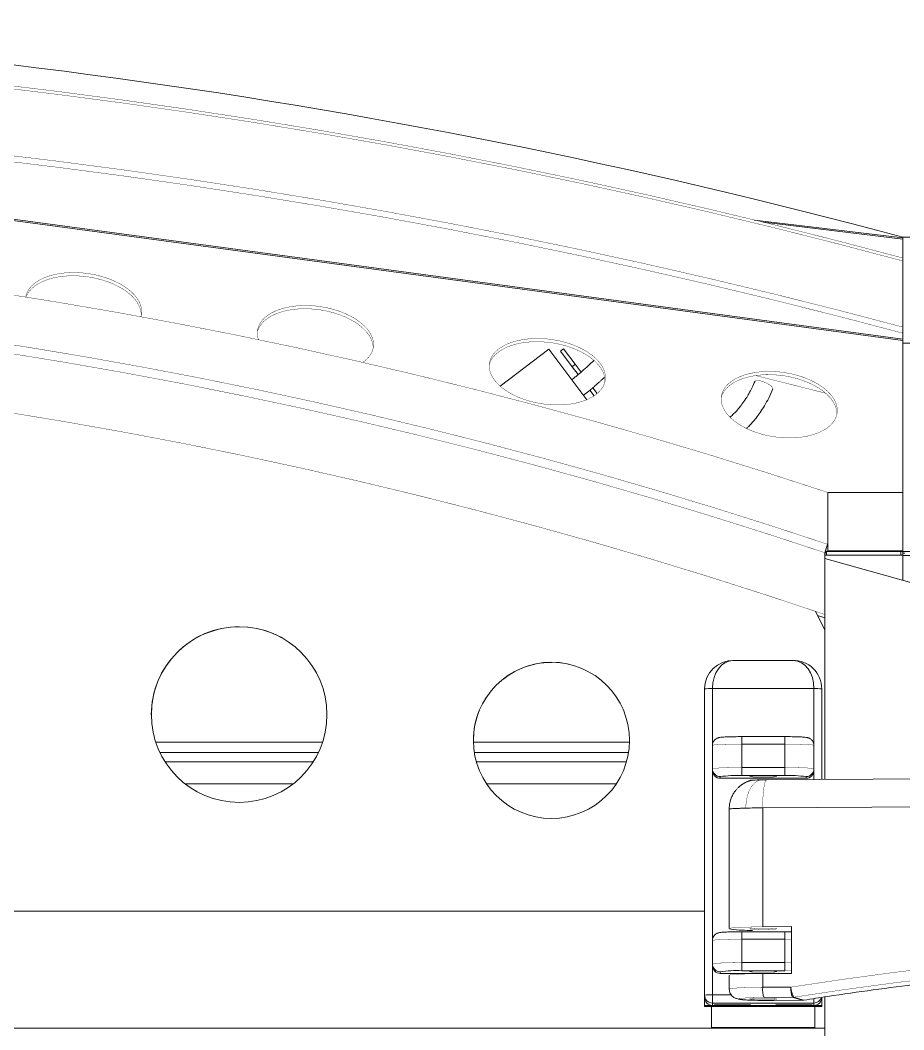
# Model space of a CAD drawing. Header units: millimetres. Extents: x -16985 to -606, y 2122 to 9380.
# Drawn here: x -7866 to -7413, y 6939 to 7456 of the extents above; entities that cross this region are included whole.
import ezdxf

# ---------------------------------------------------------------- set-up
doc = ezdxf.new("R2010")
doc.units = ezdxf.units.MM
for name, pattern in [('K5LT32768', [0]), ('K5LT32769', [0]), ('K5LT_THIN', [0])]:
    doc.linetypes.add(name, pattern=pattern)

msp = doc.modelspace()

# ---------------------------------------------------------------- linework, layer by layer
at = {"color": 8, "linetype": 'K5LT32768', "lineweight": 15, "true_color": 0x808080}
for p, q in [((-8248, 7404.46), (-7413.55, 7292.22)), ((-7511.05, 7113.92), (-7511.05, 7084.82)), ((-7459.05, 7084.82), (-7459.05, 7113.92)), ((-7496.05, 7085.48), (-7496.05, 7089.3)), ((-7474.05, 7085.48), (-7474.05, 7089.3)), ((-7710.85, 7086.47), (-7796.26, 7086.47)), ((-7553.57, 7086.47), (-7633.54, 7086.47)), ((-7794.11, 7081.15), (-7713, 7081.15)), ((-7633.06, 7081.15), (-7554.05, 7081.15)), ((-7791.41, 7076.32), (-7715.7, 7076.32)), ((-7631.98, 7076.32), (-7555.13, 7076.32)), ((-7511.05, 7071.96), (-7511.05, 6984.92)), ((-7459.05, 7067.35), (-7459.05, 7071.96)), ((-7496.05, 6985.57), (-7496.05, 6989.4)), ((-7474.05, 6985.57), (-7474.05, 6989.4)), ((-7511.05, 6957.07), (-7501.44, 6957.07)), ((-7465.09, 6954.3), (-7465.06, 6954.29)), ((-7464.36, 6954.36), (-7464.31, 6954.35)), ((-7459.05, 6955.14), (-7459.05, 6952.89))]:
    msp.add_line(p, q, dxfattribs=at)
at = {"color": 7, "linetype": 'K5LT_THIN', "lineweight": 18}
for p, q in [((-7413.55, 7292.88), (-8247.94, 7405.12)), ((-7413.55, 7292.88), (-8247.94, 7405.12)), ((-7489.46, 7353.84), (-7413.55, 7344.66)), ((-7413.55, 7344.1), (-7484.96, 7352.75)), ((-7393.55, 7345.05), (-7413.55, 7345.05)), ((-7393.55, 7345.05), (-7413.55, 7345.05)), ((-7413.55, 7334.41), (-7413.55, 7345.03)), ((-7413.55, 7334.41), (-7413.55, 7332.89)), ((-7413.55, 7332.89), (-7413.55, 7332.87)), ((-7413.55, 7299.02), (-7413.55, 7332.87)), ((-7413.55, 7299.02), (-7413.55, 7295.92)), ((-7413.55, 7295.92), (-7413.55, 7295.84)), ((-7413.55, 7290.77), (-7413.55, 7295.84)), ((-7413.55, 7290.77), (-7393.55, 7290.77)), ((-7413.55, 7214.35), (-7413.55, 7290.77)), ((-7594.91, 7287.64), (-7619.86, 7268.8)), ((-7594.91, 7287.64), (-7575.44, 7261.84)), ((-7588.99, 7286.73), (-7587.39, 7287.93)), ((-7582.97, 7278.74), (-7588.99, 7286.73)), ((-7587.39, 7287.93), (-7581.37, 7279.95)), ((-7581.37, 7279.95), (-7582.97, 7278.74)), ((-7581.37, 7279.95), (-7578.36, 7275.96)), ((-7582.97, 7278.74), (-7579.89, 7274.66)), ((-7573.87, 7266.67), (-7571.71, 7263.81)), ((-7572.33, 7267.95), (-7570.11, 7265)), ((-7452, 7188.09), (-7452, 7214.35)), ((-7452, 7188.09), (-7452, 7214.35)), ((-7413.55, 7214.35), (-7452, 7214.35)), ((-7452, 7214.35), (-7452, 7184.49)), ((-7413.55, 7184.49), (-7413.55, 7214.35)), ((-7452.1, 7187.81), (-7452, 7188.09)), ((-7453.55, 7182.63), (-7452.92, 7184.53)), ((-7453.55, 7180.48), (-7453.55, 7183.51)), ((-7453.55, 7182.17), (-7413.55, 7182.17)), ((-7453.55, 7180.48), (-7453.55, 7182.17)), ((-7452.92, 7184.53), (-7452.92, 7185.2)), ((-7452.55, 7184.17), (-7414.55, 7184.17)), ((-7452.55, 7184.17), (-7452.55, 7182.17)), ((-7452.55, 7182.17), (-7414.55, 7182.17)), ((-7413.55, 7184.49), (-7452, 7184.49)), ((-7452, 7184.49), (-7452, 7184.17)), ((-7414.55, 7184.17), (-7414.55, 7182.17)), ((-7413.55, 7184.07), (-7414.55, 7184.07)), ((-7413.55, 7184.46), (-7413.55, 7184.49)), ((-7413.55, 7184.12), (-7413.55, 7184.46)), ((-7413.55, 7184.12), (-7393.55, 7184.12)), ((-7413.55, 7184.09), (-7413.55, 7184.12)), ((-7413.55, 7184.07), (-7413.55, 7184.09)), ((-7413.55, 7183.5), (-7413.55, 7184.07)), ((-7413.55, 7183.5), (-7413.55, 7183.19)), ((-7413.55, 7183.19), (-7413.55, 7182.17)), ((-7412.55, 7183.19), (-7413.55, 7183.19)), ((-7413.55, 7182.12), (-7413.55, 7182.17)), ((-7413.55, 7182.12), (-7393.55, 7182.12)), ((-7413.55, 7169.37), (-7413.55, 7182.12)), ((-7453.55, 7067.38), (-7453.55, 7180.48)), ((-7392.35, 7163.49), (-7453.55, 7180.48)), ((-7453.55, 7143.89), (-7458.29, 7153.48)), ((-7457.25, 7151.38), (-7453.55, 7150.13)), ((-7469.57, 7128.26), (-7500.54, 7128.26)), ((-7459.05, 7113.92), (-7511.05, 7113.92)), ((-7515.05, 6956.89), (-7515.05, 7113.74)), ((-7455.05, 7113.74), (-7455.05, 7067.37)), ((-7474.05, 7089.3), (-7496.05, 7089.3)), ((-7511.05, 7072.83), (-7511.05, 7084.82)), ((-7474.05, 7085.48), (-7496.05, 7085.48)), ((-7496.05, 7085.48), (-7496.05, 7073.49)), ((-7474.05, 7073.49), (-7474.05, 7085.48)), ((-7459.05, 7084.82), (-7459.05, 7072.83)), ((-7511.05, 7071.96), (-7511.05, 7072.83)), ((-7496.05, 7073.49), (-7496.05, 7069.32)), ((-7496.05, 7073.49), (-7474.05, 7073.49)), ((-7474.05, 7073.49), (-7474.05, 7069.32)), ((-7459.05, 7072.83), (-7459.05, 7071.96)), ((-7507.05, 7068.84), (-7507.05, 7067.96)), ((-7463.05, 7067.96), (-7507.05, 7067.96)), ((-7474.05, 7069.32), (-7496.05, 7069.32)), ((-6958.51, 7070.54), (-7483.26, 7067.2)), ((-7463.05, 7067.96), (-7463.05, 7068.84)), ((-7781.24, 7065.19), (-7725.87, 7065.19)), ((-7781.06, 7065.05), (-7726.05, 7065.05)), ((-7626.79, 7065.19), (-7560.32, 7065.19)), ((-7626.69, 7065.05), (-7560.42, 7065.05)), ((-7502.44, 7052.34), (-7502.44, 6991.04)), ((-6960.57, 7056.19), (-7485.32, 7052.85)), ((-7485.32, 7052.85), (-7485.32, 6991.9)), ((-7515.05, 6999.88), (-8273.55, 6999.88)), ((-8268.55, 6999.88), (-7515.05, 6999.88)), ((-7502.24, 6990.91), (-7501.52, 6990.69)), ((-7485.32, 6991.9), (-7470.48, 6992)), ((-7470.48, 6992), (-7470.48, 6968.02)), ((-7511.05, 6972.93), (-7511.05, 6984.92)), ((-7474.05, 6989.4), (-7496.05, 6989.4)), ((-7474.05, 6985.57), (-7496.05, 6985.57)), ((-7496.05, 6985.57), (-7496.05, 6973.58)), ((-7474.05, 6973.58), (-7474.05, 6985.57)), ((-7511.05, 6972.05), (-7511.05, 6972.93)), ((-7511.05, 6972.05), (-7511.05, 6957.07)), ((-7496.05, 6973.58), (-7496.05, 6969.41)), ((-7496.05, 6973.58), (-7474.05, 6973.58)), ((-7474.05, 6969.41), (-7496.05, 6969.41)), ((-7474.05, 6973.58), (-7474.05, 6969.41)), ((-7507.05, 6968.93), (-7507.05, 6968.06)), ((-7470.48, 6968.06), (-7507.05, 6968.06)), ((-7502.44, 6967.06), (-7502.44, 6960.07)), ((-7470.48, 6968.02), (-7485.32, 6967.93)), ((-7485.32, 6967.93), (-7485.32, 6960.93)), ((-7485.32, 6960.93), (-7470.85, 6961.03)), ((-7515.05, 6955.66), (-7515.05, 6956.89)), ((-7515.05, 6951.67), (-7515.05, 6955.66)), ((-7511.05, 6957.07), (-7511.05, 6952.89)), ((-7498.73, 6955.19), (-7498.01, 6954.97)), ((-7497.29, 6954.98), (-7496.57, 6954.76)), ((-7470.13, 6955.81), (-7484.6, 6955.72)), ((-7479.57, 6954.21), (-7465.09, 6954.3)), ((-7479.57, 6954.21), (-7479.54, 6954.2)), ((-7479.54, 6954.2), (-7465.06, 6954.29)), ((-7465.09, 6954.3), (-7470.13, 6955.81)), ((-7469.39, 6955.87), (-7464.36, 6954.36)), ((-7455.05, 6955.66), (-7455.05, 6951.67)), ((-7453.55, 5798.59), (-7453.55, 6956.01)), ((-7515.05, 6951.19), (-7515.05, 6951.67)), ((-7510.05, 6951.67), (-7515.05, 6951.67)), ((-7455.05, 6951.19), (-7515.05, 6951.19)), ((-7511.55, 6940.37), (-7511.55, 6951.19)), ((-7459.05, 6952.89), (-7511.05, 6952.89)), ((-7511.05, 6952.89), (-7511.05, 6951.67)), ((-7459.05, 6951.67), (-7511.05, 6951.67)), ((-7510.05, 6952.02), (-7510.05, 6951.67)), ((-7510.05, 6952.02), (-7491.55, 6952.02)), ((-7491.55, 6952.02), (-7491.55, 6951.67)), ((-7478.55, 6951.67), (-7491.55, 6951.67)), ((-7478.55, 6952.02), (-7478.55, 6951.67)), ((-7478.55, 6952.02), (-7460.05, 6952.02)), ((-7460.05, 6952.02), (-7460.05, 6951.67)), ((-7455.05, 6951.67), (-7460.05, 6951.67)), ((-7459.05, 6951.67), (-7459.05, 6952.89)), ((-7458.55, 6940.37), (-7458.55, 6951.19)), ((-7455.05, 6951.19), (-7455.05, 6951.67)), ((-7453.55, 6939.94), (-8273.55, 6939.94)), ((-7458.55, 6940.37), (-7511.55, 6940.37)), ((-7511.55, 6939.94), (-7511.55, 6940.37)), ((-7458.55, 6939.94), (-7511.55, 6939.94)), ((-7458.55, 6939.94), (-7458.55, 6940.37))]:
    msp.add_line(p, q, dxfattribs=at)
at = {"color": 7, "linetype": 'K5LT_THIN', "const_width": 0.18}
for points in [[(-7413.55, 7334.41), (-7446.42, 7343.07), (-7479.38, 7351.38), (-7512.42, 7359.34), (-7545.54, 7366.95), (-7578.75, 7374.22), (-7612.02, 7381.14), (-7645.37, 7387.71), (-7678.79, 7393.92), (-7712.27, 7399.79), (-7745.81, 7405.3), (-7779.4, 7410.46), (-7813.05, 7415.27), (-7846.75, 7419.72), (-7880.49, 7423.82)], [(-7413.55, 7334.41), (-7446.42, 7343.07), (-7479.38, 7351.38), (-7512.42, 7359.34), (-7545.54, 7366.95), (-7578.75, 7374.22), (-7612.02, 7381.14), (-7645.37, 7387.71), (-7678.79, 7393.92), (-7712.27, 7399.79), (-7745.81, 7405.3), (-7779.4, 7410.46), (-7813.05, 7415.27), (-7846.75, 7419.72), (-7880.49, 7423.82)], [(-7413.55, 7332.89), (-7446.42, 7341.55), (-7479.38, 7349.86), (-7512.42, 7357.82), (-7545.54, 7365.44), (-7578.75, 7372.7), (-7612.02, 7379.62), (-7645.37, 7386.19), (-7678.79, 7392.4), (-7712.27, 7398.27), (-7745.81, 7403.78), (-7779.4, 7408.94), (-7813.05, 7413.75), (-7846.75, 7418.2), (-7880.49, 7422.3)], [(-7413.55, 7332.89), (-7446.42, 7341.55), (-7479.38, 7349.86), (-7512.42, 7357.82), (-7545.54, 7365.44), (-7578.75, 7372.7), (-7612.02, 7379.62), (-7645.37, 7386.19), (-7678.79, 7392.4), (-7712.27, 7398.27), (-7745.81, 7403.78), (-7779.4, 7408.94), (-7813.05, 7413.75), (-7846.75, 7418.2), (-7880.49, 7422.3)], [(-7413.55, 7299.02), (-7446.42, 7307.64), (-7479.38, 7315.92), (-7512.42, 7323.85), (-7545.54, 7331.43), (-7578.75, 7338.67), (-7612.02, 7345.56), (-7645.37, 7352.1), (-7678.79, 7358.29), (-7712.27, 7364.13), (-7745.81, 7369.62), (-7779.4, 7374.76), (-7813.05, 7379.55), (-7846.75, 7383.98), (-7880.49, 7388.06)], [(-7413.55, 7299.02), (-7446.42, 7307.64), (-7479.38, 7315.92), (-7512.42, 7323.85), (-7545.54, 7331.43), (-7578.75, 7338.67), (-7612.02, 7345.56), (-7645.37, 7352.1), (-7678.79, 7358.29), (-7712.27, 7364.13), (-7745.81, 7369.62), (-7779.4, 7374.76), (-7813.05, 7379.55), (-7846.75, 7383.98), (-7880.49, 7388.06)], [(-7413.55, 7295.92), (-7446.42, 7304.54), (-7479.38, 7312.82), (-7512.42, 7320.75), (-7545.54, 7328.33), (-7578.75, 7335.57), (-7612.02, 7342.46), (-7645.37, 7349), (-7678.79, 7355.19), (-7712.27, 7361.03), (-7745.81, 7366.52), (-7779.4, 7371.66), (-7813.05, 7376.45), (-7846.75, 7380.88), (-7880.49, 7384.96)], [(-7413.55, 7295.92), (-7446.42, 7304.54), (-7479.38, 7312.82), (-7512.42, 7320.75), (-7545.54, 7328.33), (-7578.75, 7335.57), (-7612.02, 7342.46), (-7645.37, 7349), (-7678.79, 7355.19), (-7712.27, 7361.03), (-7745.81, 7366.52), (-7779.4, 7371.66), (-7813.05, 7376.45), (-7846.75, 7380.88), (-7880.49, 7384.96)], [(-7833.26, 7326.7), (-7836.48, 7326.92), (-7839.66, 7326.95), (-7842.77, 7326.77), (-7845.77, 7326.39), (-7848.62, 7325.82), (-7851.29, 7325.07), (-7853.75, 7324.14), (-7855.96, 7323.04), (-7857.92, 7321.79), (-7859.58, 7320.4), (-7860.93, 7318.88), (-7861.96, 7317.26), (-7862.66, 7315.56), (-7862.92, 7314.42)], [(-7833.26, 7326.7), (-7830.04, 7326.28), (-7826.86, 7325.68), (-7823.75, 7324.88), (-7820.75, 7323.91), (-7817.9, 7322.78), (-7815.23, 7321.49), (-7812.78, 7320.07), (-7810.56, 7318.54), (-7808.61, 7316.9), (-7806.94, 7315.18), (-7805.59, 7313.39), (-7804.56, 7311.57), (-7803.87, 7309.73), (-7803.52, 7307.89), (-7803.52, 7306.07), (-7803.86, 7304.33), (-7803.52, 7306.07), (-7803.52, 7307.89), (-7803.87, 7309.73), (-7804.56, 7311.57), (-7805.59, 7313.39), (-7806.94, 7315.18), (-7808.61, 7316.9), (-7810.56, 7318.54), (-7812.78, 7320.07), (-7815.23, 7321.49), (-7817.9, 7322.78), (-7820.75, 7323.91), (-7823.75, 7324.88), (-7826.86, 7325.68), (-7830.04, 7326.28), (-7833.26, 7326.7), (-7836.48, 7326.92), (-7839.66, 7326.95), (-7842.77, 7326.77), (-7845.77, 7326.39), (-7848.62, 7325.82), (-7851.29, 7325.07), (-7853.75, 7324.14), (-7855.96, 7323.04), (-7857.92, 7321.79), (-7859.58, 7320.4), (-7860.93, 7318.88), (-7861.96, 7317.26), (-7862.66, 7315.56), (-7862.92, 7314.42)], [(-7803.72, 7304.83), (-7803.75, 7306.24), (-7804.1, 7308.08), (-7804.8, 7309.92), (-7805.83, 7311.75), (-7807.18, 7313.53), (-7808.84, 7315.25), (-7810.79, 7316.89), (-7813.01, 7318.43), (-7815.47, 7319.85), (-7818.14, 7321.13), (-7820.99, 7322.27), (-7823.99, 7323.23), (-7827.09, 7324.03), (-7830.28, 7324.64), (-7833.5, 7325.06), (-7836.72, 7325.28), (-7839.9, 7325.3), (-7843.01, 7325.12), (-7846.01, 7324.75), (-7848.86, 7324.18), (-7851.52, 7323.42), (-7853.98, 7322.49), (-7856.2, 7321.39), (-7858.15, 7320.14), (-7859.82, 7318.75), (-7861.17, 7317.24), (-7862.2, 7315.62), (-7862.73, 7314.39)], [(-7803.72, 7304.83), (-7803.75, 7306.24), (-7804.1, 7308.08), (-7804.8, 7309.92), (-7805.83, 7311.75), (-7807.18, 7313.53), (-7808.84, 7315.25), (-7810.79, 7316.89), (-7813.01, 7318.43), (-7815.47, 7319.85), (-7818.14, 7321.13), (-7820.99, 7322.27), (-7823.99, 7323.23), (-7827.09, 7324.03), (-7830.28, 7324.64), (-7833.5, 7325.06), (-7836.72, 7325.28), (-7839.9, 7325.3), (-7843.01, 7325.12), (-7846.01, 7324.75), (-7848.86, 7324.18), (-7851.52, 7323.42), (-7853.98, 7322.49), (-7856.2, 7321.39), (-7858.15, 7320.14), (-7859.82, 7318.75), (-7861.17, 7317.24), (-7862.2, 7315.62), (-7862.73, 7314.39)], [(-7878.57, 7316.87), (-7847.59, 7311.94), (-7816.66, 7306.64), (-7785.81, 7300.96), (-7755.02, 7294.92), (-7724.31, 7288.51), (-7693.68, 7281.73), (-7663.13, 7274.58), (-7632.67, 7267.07), (-7602.3, 7259.19), (-7572.03, 7250.94), (-7541.86, 7242.34), (-7511.8, 7233.37), (-7481.84, 7224.04), (-7452, 7214.35)], [(-7878.57, 7316.87), (-7847.59, 7311.94), (-7816.66, 7306.64), (-7785.81, 7300.96), (-7755.02, 7294.92), (-7724.31, 7288.51), (-7693.68, 7281.73), (-7663.13, 7274.58), (-7632.67, 7267.07), (-7602.3, 7259.19), (-7572.03, 7250.94), (-7541.86, 7242.34), (-7511.8, 7233.37), (-7481.84, 7224.04), (-7452, 7214.35)], [(-7684.92, 7287.95), (-7684.95, 7289.36), (-7685.3, 7291.2), (-7685.99, 7293.04), (-7687.02, 7294.87), (-7688.37, 7296.65), (-7690.04, 7298.37), (-7691.99, 7300.01), (-7694.21, 7301.55), (-7696.66, 7302.97), (-7699.33, 7304.25), (-7702.18, 7305.38), (-7705.18, 7306.35), (-7708.29, 7307.15), (-7711.47, 7307.76), (-7714.69, 7308.17), (-7717.91, 7308.4), (-7721.09, 7308.42), (-7724.2, 7308.24), (-7727.2, 7307.87), (-7730.05, 7307.3), (-7732.72, 7306.54), (-7735.18, 7305.61), (-7737.39, 7304.51), (-7739.35, 7303.26), (-7741.01, 7301.87), (-7742.36, 7300.36), (-7743.39, 7298.74), (-7744.09, 7297.03), (-7744.23, 7296.5)], [(-7684.92, 7287.95), (-7684.95, 7289.36), (-7685.3, 7291.2), (-7685.99, 7293.04), (-7687.02, 7294.87), (-7688.37, 7296.65), (-7690.04, 7298.37), (-7691.99, 7300.01), (-7694.21, 7301.55), (-7696.66, 7302.97), (-7699.33, 7304.25), (-7702.18, 7305.38), (-7705.18, 7306.35), (-7708.29, 7307.15), (-7711.47, 7307.76), (-7714.69, 7308.17), (-7717.91, 7308.4), (-7721.09, 7308.42), (-7724.2, 7308.24), (-7727.2, 7307.87), (-7730.05, 7307.3), (-7732.72, 7306.54), (-7735.18, 7305.61), (-7737.39, 7304.51), (-7739.35, 7303.26), (-7741.01, 7301.87), (-7742.36, 7300.36), (-7743.39, 7298.74), (-7744.09, 7297.03), (-7744.23, 7296.5)], [(-7714.45, 7309.82), (-7717.67, 7310.04), (-7720.86, 7310.06), (-7723.96, 7309.89), (-7726.96, 7309.51), (-7729.81, 7308.94), (-7732.48, 7308.19), (-7734.94, 7307.26), (-7737.16, 7306.16), (-7739.11, 7304.91), (-7740.77, 7303.52), (-7742.13, 7302), (-7743.16, 7300.38), (-7743.85, 7298.68), (-7744.2, 7296.91), (-7744.2, 7295.09), (-7743.85, 7293.25), (-7743.64, 7292.59)], [(-7714.45, 7309.82), (-7711.23, 7309.4), (-7708.05, 7308.79), (-7704.94, 7308), (-7701.95, 7307.03), (-7699.1, 7305.9), (-7696.43, 7304.61), (-7693.97, 7303.19), (-7691.75, 7301.66), (-7689.8, 7300.02), (-7688.14, 7298.3), (-7686.78, 7296.51), (-7685.75, 7294.69), (-7685.06, 7292.85), (-7684.71, 7291.01), (-7684.71, 7289.19), (-7685.06, 7287.42), (-7685.75, 7285.72), (-7686.78, 7284.1), (-7688.14, 7282.58), (-7689.8, 7281.19), (-7690.17, 7280.93), (-7689.8, 7281.19), (-7688.14, 7282.58), (-7686.78, 7284.1), (-7685.75, 7285.72), (-7685.06, 7287.42), (-7684.71, 7289.19), (-7684.71, 7291.01), (-7685.06, 7292.85), (-7685.75, 7294.69), (-7686.78, 7296.51), (-7688.14, 7298.3), (-7689.8, 7300.02), (-7691.75, 7301.66), (-7693.97, 7303.19), (-7696.43, 7304.61), (-7699.1, 7305.9), (-7701.95, 7307.03), (-7704.94, 7308), (-7708.05, 7308.79), (-7711.23, 7309.4), (-7714.45, 7309.82), (-7717.67, 7310.04), (-7720.86, 7310.06), (-7723.96, 7309.89), (-7726.96, 7309.51), (-7729.81, 7308.94), (-7732.48, 7308.19), (-7734.94, 7307.26), (-7737.16, 7306.16), (-7739.11, 7304.91), (-7740.77, 7303.52), (-7742.13, 7302), (-7743.16, 7300.38), (-7743.85, 7298.68), (-7744.2, 7296.91), (-7744.2, 7295.09), (-7743.85, 7293.25), (-7743.64, 7292.59)], [(-7892.3, 7293.45), (-7862.44, 7288.82), (-7832.63, 7283.84), (-7802.89, 7278.52), (-7773.21, 7272.85), (-7743.59, 7266.83), (-7714.05, 7260.47), (-7684.58, 7253.76), (-7655.2, 7246.71), (-7625.9, 7239.31), (-7596.69, 7231.58), (-7567.57, 7223.5), (-7538.55, 7215.08), (-7509.63, 7206.33), (-7480.81, 7197.24), (-7452.1, 7187.81)], [(-7892.3, 7293.45), (-7862.44, 7288.82), (-7832.63, 7283.84), (-7802.89, 7278.52), (-7773.21, 7272.85), (-7743.59, 7266.83), (-7714.05, 7260.47), (-7684.58, 7253.76), (-7655.2, 7246.71), (-7625.9, 7239.31), (-7596.69, 7231.58), (-7567.57, 7223.5), (-7538.55, 7215.08), (-7509.63, 7206.33), (-7480.81, 7197.24), (-7452.1, 7187.81)], [(-7566.11, 7271.07), (-7566.14, 7272.48), (-7566.49, 7274.32), (-7567.18, 7276.16), (-7568.21, 7277.99), (-7569.57, 7279.77), (-7571.23, 7281.49), (-7573.18, 7283.13), (-7575.4, 7284.67), (-7577.86, 7286.09), (-7580.53, 7287.37), (-7583.38, 7288.5), (-7586.37, 7289.47), (-7589.48, 7290.27), (-7592.66, 7290.88), (-7595.88, 7291.29), (-7599.1, 7291.52), (-7602.29, 7291.54), (-7605.4, 7291.36), (-7608.39, 7290.98), (-7611.24, 7290.42), (-7613.91, 7289.66), (-7616.37, 7288.73), (-7618.59, 7287.63), (-7620.54, 7286.38), (-7622.2, 7284.99), (-7623.56, 7283.47), (-7624.59, 7281.86), (-7625.28, 7280.15), (-7625.42, 7279.62)], [(-7566.11, 7271.07), (-7566.14, 7272.48), (-7566.49, 7274.32), (-7567.18, 7276.16), (-7568.21, 7277.99), (-7569.57, 7279.77), (-7571.23, 7281.49), (-7573.18, 7283.13), (-7575.4, 7284.67), (-7577.86, 7286.09), (-7580.53, 7287.37), (-7583.38, 7288.5), (-7586.37, 7289.47), (-7589.48, 7290.27), (-7592.66, 7290.88), (-7595.88, 7291.29), (-7599.1, 7291.52), (-7602.29, 7291.54), (-7605.4, 7291.36), (-7608.39, 7290.98), (-7611.24, 7290.42), (-7613.91, 7289.66), (-7616.37, 7288.73), (-7618.59, 7287.63), (-7620.54, 7286.38), (-7622.2, 7284.99), (-7623.56, 7283.47), (-7624.59, 7281.86), (-7625.28, 7280.15), (-7625.42, 7279.62)], [(-7453.55, 7183.51), (-7482.92, 7193.15), (-7512.39, 7202.43), (-7541.98, 7211.36), (-7571.67, 7219.94), (-7601.46, 7228.16), (-7631.34, 7236.03), (-7661.32, 7243.54), (-7691.39, 7250.68), (-7721.54, 7257.47), (-7751.77, 7263.89), (-7782.07, 7269.96), (-7812.45, 7275.66), (-7842.89, 7280.99), (-7873.39, 7285.97)], [(-7453.55, 7183.51), (-7482.92, 7193.15), (-7512.39, 7202.43), (-7541.98, 7211.36), (-7571.67, 7219.94), (-7601.46, 7228.16), (-7631.34, 7236.03), (-7661.32, 7243.54), (-7691.39, 7250.68), (-7721.54, 7257.47), (-7751.77, 7263.89), (-7782.07, 7269.96), (-7812.45, 7275.66), (-7842.89, 7280.99), (-7873.39, 7285.97)], [(-7447.3, 7254.19), (-7447.33, 7255.6), (-7447.68, 7257.44), (-7448.38, 7259.28), (-7449.4, 7261.1), (-7450.76, 7262.89), (-7452.42, 7264.61), (-7454.37, 7266.25), (-7456.59, 7267.79), (-7459.05, 7269.21), (-7461.72, 7270.49), (-7464.57, 7271.62), (-7467.57, 7272.59), (-7470.67, 7273.39), (-7473.86, 7274), (-7477.08, 7274.41), (-7480.3, 7274.63), (-7483.48, 7274.66), (-7486.59, 7274.48), (-7489.58, 7274.1), (-7492.43, 7273.54), (-7495.1, 7272.78), (-7497.56, 7271.85), (-7499.78, 7270.75), (-7501.73, 7269.5), (-7503.39, 7268.11), (-7504.75, 7266.59), (-7505.78, 7264.97), (-7506.47, 7263.27), (-7506.61, 7262.74)], [(-7447.3, 7254.19), (-7447.33, 7255.6), (-7447.68, 7257.44), (-7448.38, 7259.28), (-7449.4, 7261.1), (-7450.76, 7262.89), (-7452.42, 7264.61), (-7454.37, 7266.25), (-7456.59, 7267.79), (-7459.05, 7269.21), (-7461.72, 7270.49), (-7464.57, 7271.62), (-7467.57, 7272.59), (-7470.67, 7273.39), (-7473.86, 7274), (-7477.08, 7274.41), (-7480.3, 7274.63), (-7483.48, 7274.66), (-7486.59, 7274.48), (-7489.58, 7274.1), (-7492.43, 7273.54), (-7495.1, 7272.78), (-7497.56, 7271.85), (-7499.78, 7270.75), (-7501.73, 7269.5), (-7503.39, 7268.11), (-7504.75, 7266.59), (-7505.78, 7264.97), (-7506.47, 7263.27), (-7506.61, 7262.74)], [(-7453.01, 7265.14), (-7479.34, 7271.81), (-7488.99, 7274.2)], [(-7453.01, 7265.14), (-7479.34, 7271.81), (-7488.99, 7274.2)], [(-7480.03, 7267.34), (-7480.05, 7267.78), (-7480.4, 7268.33), (-7481.07, 7268.95), (-7482, 7269.6), (-7483.12, 7270.23), (-7484.36, 7270.8), (-7485.61, 7271.25), (-7486.8, 7271.56), (-7487.82, 7271.7), (-7488.6, 7271.67), (-7489.09, 7271.46), (-7489.21, 7271.3)], [(-7873.26, 7255.6), (-7842.75, 7250.57), (-7812.31, 7245.17), (-7781.94, 7239.39), (-7751.63, 7233.25), (-7721.41, 7226.75), (-7691.26, 7219.88), (-7661.2, 7212.64), (-7631.23, 7205.04), (-7601.36, 7197.08), (-7571.58, 7188.76), (-7541.91, 7180.07), (-7512.34, 7171.03), (-7482.89, 7161.63), (-7453.55, 7151.88)], [(-7873.26, 7255.6), (-7842.75, 7250.57), (-7812.31, 7245.17), (-7781.94, 7239.39), (-7751.63, 7233.25), (-7721.41, 7226.75), (-7691.26, 7219.88), (-7661.2, 7212.64), (-7631.23, 7205.04), (-7601.36, 7197.08), (-7571.58, 7188.76), (-7541.91, 7180.07), (-7512.34, 7171.03), (-7482.89, 7161.63), (-7453.55, 7151.88)], [(-7458.29, 7153.48), (-7487.29, 7163.06), (-7516.41, 7172.3), (-7545.63, 7181.18), (-7574.96, 7189.72), (-7604.39, 7197.91), (-7633.92, 7205.74), (-7663.54, 7213.22), (-7693.24, 7220.34), (-7723.03, 7227.11), (-7752.9, 7233.52), (-7782.84, 7239.57), (-7812.86, 7245.27), (-7842.94, 7250.6), (-7873.08, 7255.57)], [(-7458.29, 7153.48), (-7487.29, 7163.06), (-7516.41, 7172.3), (-7545.63, 7181.18), (-7574.96, 7189.72), (-7604.39, 7197.91), (-7633.92, 7205.74), (-7663.54, 7213.22), (-7693.24, 7220.34), (-7723.03, 7227.11), (-7752.9, 7233.52), (-7782.84, 7239.57), (-7812.86, 7245.27), (-7842.94, 7250.6), (-7873.08, 7255.57)], [(-7753.55, 7145.5), (-7749.58, 7145.32), (-7745.63, 7144.8), (-7741.75, 7143.92), (-7737.96, 7142.71), (-7734.29, 7141.17), (-7730.77, 7139.31), (-7727.43, 7137.15), (-7724.29, 7134.7), (-7721.38, 7131.98), (-7718.73, 7129.01), (-7716.35, 7125.83), (-7714.26, 7122.44), (-7712.47, 7118.89), (-7711.01, 7115.19), (-7709.88, 7111.38), (-7709.09, 7107.48), (-7708.65, 7103.52), (-7708.55, 7100.54), (-7708.65, 7103.52), (-7709.09, 7107.48), (-7709.88, 7111.38), (-7711.01, 7115.19), (-7712.47, 7118.89), (-7714.26, 7122.44), (-7716.35, 7125.83), (-7718.73, 7129.01), (-7721.38, 7131.98), (-7724.29, 7134.7), (-7727.43, 7137.15), (-7730.77, 7139.31), (-7734.29, 7141.17), (-7737.96, 7142.71), (-7741.75, 7143.92), (-7745.63, 7144.8), (-7749.58, 7145.32), (-7753.55, 7145.5), (-7757.53, 7145.32), (-7761.48, 7144.8), (-7765.36, 7143.92), (-7769.15, 7142.71), (-7772.82, 7141.17), (-7776.34, 7139.31), (-7779.68, 7137.15), (-7782.82, 7134.7), (-7785.72, 7131.98), (-7788.38, 7129.01), (-7790.76, 7125.83), (-7792.85, 7122.44), (-7794.64, 7118.89), (-7796.1, 7115.19), (-7797.23, 7111.38), (-7798.02, 7107.48), (-7798.46, 7103.52), (-7798.55, 7100.54)], [(-7593.55, 7127.3), (-7589.81, 7127.13), (-7586.1, 7126.6), (-7582.45, 7125.73), (-7578.9, 7124.52), (-7575.48, 7122.99), (-7572.22, 7121.14), (-7569.14, 7119), (-7566.28, 7116.57), (-7563.66, 7113.89), (-7561.3, 7110.98), (-7559.23, 7107.86), (-7557.46, 7104.56), (-7556, 7101.11), (-7554.88, 7097.53), (-7554.09, 7093.87), (-7553.65, 7090.15), (-7553.55, 7087.34), (-7553.65, 7090.15), (-7554.09, 7093.87), (-7554.88, 7097.53), (-7556, 7101.11), (-7557.46, 7104.56), (-7559.23, 7107.86), (-7561.3, 7110.98), (-7563.66, 7113.89), (-7566.28, 7116.57), (-7569.14, 7119), (-7572.22, 7121.14), (-7575.48, 7122.99), (-7578.9, 7124.52), (-7582.45, 7125.73), (-7586.1, 7126.6), (-7589.81, 7127.13), (-7593.55, 7127.3), (-7597.3, 7127.13), (-7601.01, 7126.6), (-7604.66, 7125.73), (-7608.21, 7124.52), (-7611.63, 7122.99), (-7614.89, 7121.14), (-7617.97, 7119), (-7620.83, 7116.57), (-7623.45, 7113.89), (-7625.8, 7110.98), (-7627.88, 7107.86), (-7629.65, 7104.56), (-7631.11, 7101.11), (-7632.23, 7097.53), (-7633.02, 7093.87), (-7633.46, 7090.15), (-7633.55, 7087.34)], [(-7496.05, 7085.48), (-7498.4, 7085.47), (-7500.69, 7085.44), (-7502.86, 7085.41), (-7504.87, 7085.35), (-7506.66, 7085.28), (-7508.19, 7085.21), (-7509.42, 7085.12), (-7510.32, 7085.02), (-7510.87, 7084.92), (-7511.05, 7084.82)], [(-7459.05, 7084.82), (-7459.24, 7084.92), (-7459.79, 7085.02), (-7460.69, 7085.12), (-7461.92, 7085.21), (-7463.45, 7085.28), (-7465.24, 7085.35), (-7467.24, 7085.41), (-7469.42, 7085.44), (-7471.71, 7085.47), (-7474.05, 7085.48)], [(-7511.05, 7072.83), (-7510.87, 7072.93), (-7510.32, 7073.03), (-7509.42, 7073.13), (-7508.19, 7073.22), (-7506.66, 7073.3), (-7504.87, 7073.36), (-7502.86, 7073.42), (-7500.69, 7073.46), (-7498.4, 7073.48), (-7496.05, 7073.49)], [(-7474.05, 7073.49), (-7471.71, 7073.48), (-7469.42, 7073.46), (-7467.24, 7073.42), (-7465.24, 7073.36), (-7463.45, 7073.3), (-7461.92, 7073.22), (-7460.69, 7073.13), (-7459.79, 7073.03), (-7459.24, 7072.93), (-7459.05, 7072.83)], [(-7497.86, 7063.18), (-7498.2, 7062.83), (-7498.55, 7062.46)], [(-7485.32, 6991.9), (-7488.11, 6991.88), (-7490.78, 6991.83), (-7493.28, 6991.77), (-7495.57, 6991.7), (-7497.58, 6991.61), (-7499.29, 6991.51), (-7500.65, 6991.4), (-7501.64, 6991.28), (-7502.25, 6991.16), (-7502.44, 6991.04), (-7502.24, 6990.91)], [(-7496.05, 6985.57), (-7498.4, 6985.56), (-7500.69, 6985.54), (-7502.86, 6985.5), (-7504.87, 6985.45), (-7506.66, 6985.38), (-7508.19, 6985.3), (-7509.42, 6985.21), (-7510.32, 6985.12), (-7510.87, 6985.02), (-7511.05, 6984.92)], [(-7470.85, 6961.03), (-7444.5, 6964.98), (-7418.1, 6968.55), (-7391.65, 6971.71), (-7365.16, 6974.48), (-7338.63, 6976.85), (-7312.08, 6978.82), (-7285.5, 6980.39), (-7258.9, 6981.56), (-7232.29, 6982.33), (-7205.68, 6982.69)], [(-7204.96, 6977.48), (-7231.5, 6977.11), (-7258.03, 6976.35), (-7284.56, 6975.18), (-7311.06, 6973.61), (-7337.54, 6971.65), (-7364, 6969.29), (-7390.41, 6966.53), (-7416.79, 6963.37), (-7443.12, 6959.82), (-7469.39, 6955.87)], [(-7464.36, 6954.36), (-7438.08, 6958.3), (-7411.75, 6961.86), (-7385.38, 6965.01), (-7358.96, 6967.77), (-7332.51, 6970.13), (-7306.03, 6972.1), (-7279.52, 6973.66), (-7253, 6974.83), (-7226.47, 6975.6), (-7199.92, 6975.97)], [(-7511.05, 6972.93), (-7510.87, 6973.03), (-7510.32, 6973.13), (-7509.42, 6973.23), (-7508.19, 6973.31), (-7506.66, 6973.39), (-7504.87, 6973.46), (-7502.86, 6973.51), (-7500.69, 6973.55), (-7498.4, 6973.58), (-7496.05, 6973.58)], [(-7502.44, 6967.06), (-7502.25, 6967.18), (-7501.64, 6967.31), (-7500.65, 6967.42), (-7499.29, 6967.53), (-7497.58, 6967.63), (-7495.57, 6967.72), (-7493.28, 6967.8), (-7490.78, 6967.86), (-7488.11, 6967.9), (-7485.32, 6967.93)], [(-7484.6, 6955.72), (-7486.9, 6955.7), (-7489.08, 6955.66), (-7491.11, 6955.61), (-7492.92, 6955.54), (-7494.47, 6955.46), (-7495.72, 6955.38), (-7496.65, 6955.28), (-7497.23, 6955.18), (-7497.44, 6955.08), (-7497.29, 6954.98)]]:
    msp.add_lwpolyline(points, dxfattribs=at)
for points in [[(-7595.65, 7292.94), (-7598.87, 7293.16), (-7602.05, 7293.18), (-7605.16, 7293.01), (-7608.15, 7292.63), (-7611, 7292.06), (-7613.67, 7291.31), (-7616.13, 7290.38), (-7618.35, 7289.28), (-7620.3, 7288.03), (-7621.96, 7286.63), (-7623.32, 7285.12), (-7624.35, 7283.5), (-7625.04, 7281.8), (-7625.39, 7280.03), (-7625.39, 7278.21), (-7625.04, 7276.37), (-7624.35, 7274.53), (-7623.32, 7272.7), (-7621.96, 7270.92), (-7620.3, 7269.2), (-7618.35, 7267.56), (-7616.13, 7266.02), (-7613.67, 7264.6), (-7611, 7263.32), (-7608.15, 7262.19), (-7605.16, 7261.22), (-7602.05, 7260.42), (-7598.87, 7259.81), (-7595.65, 7259.4), (-7592.43, 7259.17), (-7589.24, 7259.15), (-7586.14, 7259.33), (-7583.14, 7259.71), (-7580.29, 7260.27), (-7577.62, 7261.03), (-7575.16, 7261.96), (-7572.94, 7263.06), (-7570.99, 7264.31), (-7569.33, 7265.7), (-7567.97, 7267.22), (-7566.94, 7268.83), (-7566.25, 7270.54), (-7565.9, 7272.31), (-7565.9, 7274.13), (-7566.25, 7275.97), (-7566.94, 7277.81), (-7567.97, 7279.63), (-7569.33, 7281.41), (-7570.99, 7283.14), (-7572.94, 7284.77), (-7575.16, 7286.31), (-7577.62, 7287.73), (-7580.29, 7289.02), (-7583.14, 7290.15), (-7586.14, 7291.12), (-7589.24, 7291.91), (-7592.43, 7292.52)], [(-7595.65, 7292.94), (-7598.87, 7293.16), (-7602.05, 7293.18), (-7605.16, 7293.01), (-7608.15, 7292.63), (-7611, 7292.06), (-7613.67, 7291.31), (-7616.13, 7290.38), (-7618.35, 7289.28), (-7620.3, 7288.03), (-7621.96, 7286.63), (-7623.32, 7285.12), (-7624.35, 7283.5), (-7625.04, 7281.8), (-7625.39, 7280.03), (-7625.39, 7278.21), (-7625.04, 7276.37), (-7624.35, 7274.53), (-7623.32, 7272.7), (-7621.96, 7270.92), (-7620.3, 7269.2), (-7618.35, 7267.56), (-7616.13, 7266.02), (-7613.67, 7264.6), (-7611, 7263.32), (-7608.15, 7262.19), (-7605.16, 7261.22), (-7602.05, 7260.42), (-7598.87, 7259.81), (-7595.65, 7259.4), (-7592.43, 7259.17), (-7589.24, 7259.15), (-7586.14, 7259.33), (-7583.14, 7259.71), (-7580.29, 7260.27), (-7577.62, 7261.03), (-7575.16, 7261.96), (-7572.94, 7263.06), (-7570.99, 7264.31), (-7569.33, 7265.7), (-7567.97, 7267.22), (-7566.94, 7268.83), (-7566.25, 7270.54), (-7565.9, 7272.31), (-7565.9, 7274.13), (-7566.25, 7275.97), (-7566.94, 7277.81), (-7567.97, 7279.63), (-7569.33, 7281.41), (-7570.99, 7283.14), (-7572.94, 7284.77), (-7575.16, 7286.31), (-7577.62, 7287.73), (-7580.29, 7289.02), (-7583.14, 7290.15), (-7586.14, 7291.12), (-7589.24, 7291.91), (-7592.43, 7292.52)], [(-7476.84, 7276.06), (-7480.06, 7276.28), (-7483.24, 7276.3), (-7486.35, 7276.13), (-7489.35, 7275.75), (-7492.2, 7275.18), (-7494.87, 7274.43), (-7497.32, 7273.5), (-7499.54, 7272.4), (-7501.49, 7271.15), (-7503.16, 7269.75), (-7504.51, 7268.24), (-7505.54, 7266.62), (-7506.23, 7264.92), (-7506.58, 7263.15), (-7506.58, 7261.33), (-7506.23, 7259.49), (-7505.54, 7257.65), (-7504.51, 7255.82), (-7503.16, 7254.04), (-7501.49, 7252.32), (-7499.54, 7250.68), (-7497.32, 7249.14), (-7494.87, 7247.72), (-7492.2, 7246.44), (-7489.35, 7245.31), (-7486.35, 7244.34), (-7483.24, 7243.54), (-7480.06, 7242.93), (-7476.84, 7242.51), (-7473.62, 7242.29), (-7470.44, 7242.27), (-7467.33, 7242.45), (-7464.33, 7242.82), (-7461.48, 7243.39), (-7458.81, 7244.15), (-7456.35, 7245.08), (-7454.14, 7246.18), (-7452.18, 7247.43), (-7450.52, 7248.82), (-7449.17, 7250.33), (-7448.14, 7251.95), (-7447.44, 7253.66), (-7447.1, 7255.43), (-7447.1, 7257.25), (-7447.44, 7259.09), (-7448.14, 7260.93), (-7449.17, 7262.75), (-7450.52, 7264.53), (-7452.18, 7266.25), (-7454.14, 7267.89), (-7456.35, 7269.43), (-7458.81, 7270.85), (-7461.48, 7272.14), (-7464.33, 7273.27), (-7467.33, 7274.24), (-7470.44, 7275.03), (-7473.62, 7275.64)], [(-7476.84, 7276.06), (-7480.06, 7276.28), (-7483.24, 7276.3), (-7486.35, 7276.13), (-7489.35, 7275.75), (-7492.2, 7275.18), (-7494.87, 7274.43), (-7497.32, 7273.5), (-7499.54, 7272.4), (-7501.49, 7271.15), (-7503.16, 7269.75), (-7504.51, 7268.24), (-7505.54, 7266.62), (-7506.23, 7264.92), (-7506.58, 7263.15), (-7506.58, 7261.33), (-7506.23, 7259.49), (-7505.54, 7257.65), (-7504.51, 7255.82), (-7503.16, 7254.04), (-7501.49, 7252.32), (-7499.54, 7250.68), (-7497.32, 7249.14), (-7494.87, 7247.72), (-7492.2, 7246.44), (-7489.35, 7245.31), (-7486.35, 7244.34), (-7483.24, 7243.54), (-7480.06, 7242.93), (-7476.84, 7242.51), (-7473.62, 7242.29), (-7470.44, 7242.27), (-7467.33, 7242.45), (-7464.33, 7242.82), (-7461.48, 7243.39), (-7458.81, 7244.15), (-7456.35, 7245.08), (-7454.14, 7246.18), (-7452.18, 7247.43), (-7450.52, 7248.82), (-7449.17, 7250.33), (-7448.14, 7251.95), (-7447.44, 7253.66), (-7447.1, 7255.43), (-7447.1, 7257.25), (-7447.44, 7259.09), (-7448.14, 7260.93), (-7449.17, 7262.75), (-7450.52, 7264.53), (-7452.18, 7266.25), (-7454.14, 7267.89), (-7456.35, 7269.43), (-7458.81, 7270.85), (-7461.48, 7272.14), (-7464.33, 7273.27), (-7467.33, 7274.24), (-7470.44, 7275.03), (-7473.62, 7275.64)], [(-7478.05, 7068.84), (-7478.23, 7068.77), (-7478.75, 7068.7), (-7479.58, 7068.64), (-7480.69, 7068.6), (-7482.02, 7068.56), (-7483.5, 7068.54), (-7485.05, 7068.53), (-7486.61, 7068.54), (-7488.09, 7068.56), (-7489.42, 7068.6), (-7490.53, 7068.64), (-7491.36, 7068.7), (-7491.88, 7068.77), (-7492.05, 7068.84), (-7491.88, 7068.9), (-7491.36, 7068.97), (-7490.53, 7069.03), (-7489.42, 7069.08), (-7488.09, 7069.11), (-7486.61, 7069.13), (-7485.05, 7069.14), (-7483.5, 7069.13), (-7482.02, 7069.11), (-7480.69, 7069.08), (-7479.58, 7069.03), (-7478.75, 7068.97), (-7478.23, 7068.9)], [(-7486.06, 6991.21), (-7487.58, 6991.2), (-7488.97, 6991.16), (-7490.16, 6991.12), (-7491.1, 6991.07), (-7491.73, 6991), (-7492.03, 6990.93), (-7491.98, 6990.87), (-7491.58, 6990.8), (-7490.86, 6990.74), (-7489.84, 6990.69), (-7488.59, 6990.65), (-7487.15, 6990.62), (-7485.61, 6990.6), (-7484.05, 6990.61), (-7482.53, 6990.62), (-7481.14, 6990.66), (-7479.95, 6990.7), (-7479.01, 6990.76), (-7478.38, 6990.82), (-7478.08, 6990.89), (-7478.13, 6990.95), (-7478.52, 6991.02), (-7479.25, 6991.08), (-7480.27, 6991.13), (-7481.52, 6991.18), (-7482.96, 6991.2), (-7484.49, 6991.22)], [(-7478.05, 6968.93), (-7478.23, 6968.86), (-7478.75, 6968.8), (-7479.58, 6968.74), (-7480.69, 6968.69), (-7482.02, 6968.66), (-7483.5, 6968.63), (-7485.05, 6968.62), (-7486.61, 6968.63), (-7488.09, 6968.66), (-7489.42, 6968.69), (-7490.53, 6968.74), (-7491.36, 6968.8), (-7491.88, 6968.86), (-7492.05, 6968.93), (-7491.88, 6969), (-7491.36, 6969.06), (-7490.53, 6969.12), (-7489.42, 6969.17), (-7488.09, 6969.21), (-7486.61, 6969.23), (-7485.05, 6969.24), (-7483.5, 6969.23), (-7482.02, 6969.21), (-7480.69, 6969.17), (-7479.58, 6969.12), (-7478.75, 6969.06), (-7478.23, 6969)], [(-7484.05, 6954.64), (-7485.61, 6954.64), (-7487.15, 6954.65), (-7488.59, 6954.68), (-7489.84, 6954.72), (-7490.86, 6954.77), (-7491.58, 6954.83), (-7491.98, 6954.9), (-7492.03, 6954.97), (-7491.73, 6955.04), (-7491.1, 6955.1), (-7490.16, 6955.15), (-7488.97, 6955.2), (-7487.58, 6955.23), (-7486.06, 6955.25), (-7484.49, 6955.25), (-7482.96, 6955.24), (-7481.52, 6955.21), (-7480.27, 6955.17), (-7479.25, 6955.12), (-7478.52, 6955.06), (-7478.13, 6954.99), (-7478.08, 6954.92), (-7478.38, 6954.85), (-7479.01, 6954.79), (-7479.95, 6954.74), (-7481.14, 6954.69), (-7482.53, 6954.66)]]:
    msp.add_lwpolyline(points, close=True, dxfattribs=at)
at = {"color": 8, "linetype": 'K5LT32769', "true_color": 0x808080, "const_width": 0.18}
for points in [[(-7485.78, 7067.15), (-7486.67, 7067.04), (-7487.99, 7066.58), (-7489.24, 7065.75), (-7490.4, 7064.6), (-7491.42, 7063.13), (-7492.3, 7061.4), (-7493.01, 7059.44), (-7493.53, 7057.3), (-7493.85, 7055.03), (-7493.95, 7052.7)], [(-7483.26, 7067.2), (-7483.5, 7067.1), (-7483.83, 7066.65), (-7484.14, 7065.84), (-7484.43, 7064.7), (-7484.69, 7063.25), (-7484.91, 7061.53), (-7485.09, 7059.58), (-7485.22, 7057.44), (-7485.29, 7055.18), (-7485.32, 7052.85)], [(-7470.48, 6985.55), (-7471.71, 6985.56), (-7474.05, 6985.57)], [(-7474.05, 6973.58), (-7471.71, 6973.58), (-7470.48, 6973.57)], [(-7470.48, 6969.39), (-7471.91, 6969.4), (-7474.05, 6969.41)], [(-7502.44, 6960.07), (-7502.25, 6960.19), (-7501.64, 6960.31), (-7500.65, 6960.43), (-7499.29, 6960.54), (-7497.58, 6960.64), (-7495.57, 6960.73), (-7493.28, 6960.8), (-7490.78, 6960.86), (-7488.11, 6960.91), (-7485.32, 6960.93)], [(-7497.29, 6954.98), (-7498.25, 6955.07), (-7498.74, 6955.19)], [(-7496.57, 6954.76), (-7497.54, 6954.85), (-7498.01, 6954.97)]]:
    msp.add_lwpolyline(points, dxfattribs=at)
at = {"color": 7, "linetype": 'K5LT_THIN', "lineweight": 18}
for centre, radius in [((-7753.55, 7100.6), 44.99), ((-7593.55, 7087.4), 39.99)]:
    msp.add_circle(centre, radius, dxfattribs=at)
for centre, radius, start, end in [((-8253.55, 4226.23), 3229.95, 74.92601, 90), ((-7359.63, 7155.45), 97.96, 160.7146, 163.483), ((-7753.58, 7100.52), 44.98, 89.9722, 179.9729), ((-7593.57, 7087.32), 39.98, 89.9715, 179.9736), ((-7512.05, 7090.95), 22.99, 87.5115, 97.5037), ((-7458.06, 7090.95), 22.99, 82.4963, 92.4885), ((-7507.06, 7072.83), 4, 180.0275, 270.0275), ((-7463.05, 7072.83), 4, 269.9725, 359.9725), ((-7507.06, 7071.96), 4, 180.0275, 270.0275), ((-7498.8, 7006.16), 63.22, 87.5115, 97.5037), ((-7471.31, 7006.16), 63.22, 82.4963, 92.4885), ((-7463.05, 7071.96), 4, 269.9725, 359.9725), ((-7490.08, 7056.01), 11.04, 90.4524, 99.8889), ((-7485.66, 6959.14), 108, 90.3601, 92.3924), ((-7483.37, 6692.85), 360, 90.3114, 91.6853), ((-7490.62, 7080.31), 90.28, 263.0649, 270.055), ((-7507.06, 6972.93), 4, 180.0275, 270.0275), ((-7507.06, 6972.05), 4, 180.0275, 270.0275), ((-7498.8, 6906.26), 63.22, 87.5115, 97.5037), ((-7474.65, 6959.75), 10.73, 173.6703, 202.0418), ((-7460.18, 6959.84), 10.73, 173.6703, 202.0418), ((-7458.82, 6961.64), 12.05, 182.9189, 208.5955), ((-7512.05, 6934.1), 22.99, 87.5115, 97.5037), ((-7511.06, 6956.89), 4, 180.0275, 270.0275), ((-7511.06, 6955.67), 4, 180.0275, 270.0275), ((-7482.05, 7218.27), 264.07, 267.6518, 270.5374), ((-7470.16, 6960.72), 4.91, 270.3671, 278.9761), ((-7465.13, 6959.21), 4.91, 270.3671, 278.9761), ((-7465.09, 6959.29), 5, 270.3647, 278.9736), ((-7459.05, 6955.67), 4, 269.9725, 359.9725)]:
    msp.add_arc(centre, radius, start, end, dxfattribs=at)
at = {"color": 8, "linetype": 'K5LT32768', "lineweight": 15, "true_color": 0x808080}
for centre, radius, start, end in [((-7487.81, 7052.77), 14.47, 99.3892, 134.0255), ((-7492.4, 6979.45), 25.04, 260.4116, 268.9338), ((-7459.05, 6956.89), 4, 269.9842, 343.1141)]:
    msp.add_arc(centre, radius, start, end, dxfattribs=at)
at = {"color": 7, "linetype": 'K5LT_THIN', "lineweight": 18}
for centre, major_axis, start_param, end_param in [((-7500.05, 7113.26), (10.85, -10.7), 2.33323, 3.904026), ((-7470.05, 7113.26), (10.85, 10.7), -0.762434, 0.808363)]:
    msp.add_ellipse(centre, major_axis=major_axis, ratio=0.968367, start_param=start_param, end_param=end_param, dxfattribs=at)
at = {"color": 8, "linetype": 'K5LT32768', "lineweight": 15, "true_color": 0x808080}
for centre, major_axis, start_param, end_param in [((-7500.05, 7113.26), (-1.04, 14.98), -0.050505, 1.476484), ((-7470.05, 7113.26), (1.04, 14.98), -1.476484, 0.050505)]:
    msp.add_ellipse(centre, major_axis=major_axis, ratio=0.731006, start_param=start_param, end_param=end_param, dxfattribs=at)
at = {"color": 7, "linetype": 'K5LT_THIN', "lineweight": 18}
for points, knots in [([(-7571.73, 7281.86), (-7571.87, 7281.75), (-7572.64, 7281.14), (-7573.85, 7279.99), (-7575.62, 7278.37), (-7577.42, 7276.75), (-7579.41, 7275.04), (-7581.41, 7273.42), (-7582.55, 7272.54), (-7583.16, 7272.07)], [0, 0, 0, 0, 0.055153, 0.308394, 0.445835, 0.601879, 0.782273, 0.884911, 1, 1, 1, 1]), ([(-7577.13, 7264.09), (-7576.19, 7264.82), (-7574.44, 7266.17), (-7572.19, 7268.05), (-7570.45, 7269.57), (-7569.09, 7270.8), (-7567.96, 7271.84), (-7567.04, 7272.7), (-7566.6, 7273.09), (-7566.38, 7273.28)], [0, 0, 0, 0, 0.194733, 0.361473, 0.508583, 0.640051, 0.759946, 0.884456, 1, 1, 1, 1]), ([(-7489.21, 7271.3), (-7489.73, 7270.14), (-7490.7, 7267.99), (-7492.3, 7265.02), (-7493.99, 7262.21), (-7495.77, 7259.65), (-7497.7, 7257.22), (-7499.56, 7255.18), (-7501.02, 7253.74), (-7501.85, 7253.06), (-7502.02, 7252.92)], [0, 0, 0, 0, 0.171747, 0.318144, 0.443549, 0.599275, 0.722233, 0.847942, 0.968131, 1, 1, 1, 1]), ([(-7493.54, 7247.14), (-7493.18, 7247.49), (-7492.19, 7248.42), (-7490.58, 7250.19), (-7488.62, 7252.55), (-7486.51, 7255.41), (-7484.31, 7258.83), (-7482.06, 7262.87), (-7480.74, 7265.78), (-7480.04, 7267.33)], [0, 0, 0, 0, 0.063229, 0.170888, 0.295159, 0.437423, 0.599865, 0.785706, 1, 1, 1, 1]), ([(-7496.05, 7089.3), (-7496.39, 7089.3), (-7497.35, 7089.3), (-7498.93, 7089.29), (-7500.72, 7089.26), (-7502.4, 7089.22), (-7503.91, 7089.16), (-7505.23, 7089.1), (-7506.35, 7089.02), (-7507.11, 7088.93), (-7507.72, 7088.82), (-7508.26, 7088.68), (-7508.88, 7088.42), (-7509.52, 7088.02), (-7510.16, 7087.41), (-7510.69, 7086.59), (-7511, 7085.69), (-7511.04, 7085.09), (-7511.05, 7084.82)], [0, 0, 0, 0, 0.045432, 0.132073, 0.218877, 0.305918, 0.393432, 0.481884, 0.572433, 0.669236, 0.719061, 0.759991, 0.792408, 0.829072, 0.870524, 0.915914, 0.963412, 1, 1, 1, 1]), ([(-7459.05, 7084.82), (-7459.08, 7085.2), (-7459.14, 7085.9), (-7459.55, 7086.82), (-7460.06, 7087.53), (-7460.65, 7088.06), (-7461.23, 7088.42), (-7461.77, 7088.65), (-7462.23, 7088.78), (-7462.67, 7088.88), (-7463.3, 7088.97), (-7464.17, 7089.05), (-7465.45, 7089.13), (-7466.87, 7089.19), (-7468.5, 7089.24), (-7470.25, 7089.28), (-7472.12, 7089.3), (-7473.4, 7089.3), (-7474.05, 7089.3)], [0, 0, 0, 0, 0.051753, 0.096863, 0.137237, 0.173844, 0.207061, 0.237577, 0.268883, 0.306184, 0.360056, 0.469556, 0.556234, 0.647628, 0.736225, 0.823717, 0.910711, 1, 1, 1, 1]), ([(-7498.54, 7062.45), (-7498.9, 7062.04), (-7499.67, 7061.14), (-7500.64, 7059.56), (-7501.48, 7057.77), (-7502.07, 7055.83), (-7502.41, 7054.01), (-7502.41, 7052.83), (-7502.42, 7052.34)], [0, 0, 0, 0, 0.147813, 0.321586, 0.500163, 0.682642, 0.86703, 1, 1, 1, 1]), ([(-7491.94, 7066.83), (-7492.48, 7066.63), (-7493.57, 7066.22), (-7495.03, 7065.42), (-7496.27, 7064.57), (-7497.15, 7063.85), (-7497.68, 7063.36), (-7497.82, 7063.22), (-7497.86, 7063.18)], [0, 0, 0, 0, 0.2376, 0.471084, 0.683898, 0.860121, 0.962998, 1, 1, 1, 1]), ([(-7485.78, 7067.15), (-7485.92, 7067.15), (-7486.15, 7067.14), (-7486.31, 7067.14), (-7486.31, 7067.14), (-7486.31, 7067.14)], [0, 0, 0, 0, 0.567964, 0.943122, 1, 1, 1, 1]), ([(-7483.26, 7067.2), (-7483.5, 7067.19), (-7484.22, 7067.19), (-7485.07, 7067.17), (-7485.64, 7067.16), (-7485.78, 7067.15)], [0, 0, 0, 0, 0.277426, 0.815599, 1, 1, 1, 1]), ([(-7496.05, 6989.4), (-7496.39, 6989.4), (-7497.35, 6989.4), (-7498.93, 6989.38), (-7500.72, 6989.36), (-7502.4, 6989.31), (-7503.91, 6989.26), (-7505.23, 6989.19), (-7506.35, 6989.11), (-7507.11, 6989.03), (-7507.72, 6988.92), (-7508.26, 6988.78), (-7508.88, 6988.52), (-7509.52, 6988.11), (-7510.16, 6987.5), (-7510.69, 6986.69), (-7511, 6985.79), (-7511.04, 6985.18), (-7511.05, 6984.92)], [0, 0, 0, 0, 0.045432, 0.132073, 0.218877, 0.305918, 0.393432, 0.481884, 0.572433, 0.669236, 0.719061, 0.759991, 0.792408, 0.829072, 0.870524, 0.915914, 0.963412, 1, 1, 1, 1]), ([(-7470.48, 6989.37), (-7471.02, 6989.38), (-7472.18, 6989.39), (-7473.4, 6989.4), (-7474.05, 6989.4)], [0, 0, 0, 0, 0.463985, 1, 1, 1, 1]), ([(-7464.31, 6954.35), (-7460.22, 6954.99), (-7448.35, 6956.84), (-7428.67, 6959.66), (-7405.25, 6962.72), (-7381.79, 6965.46), (-7358.3, 6967.88), (-7334.79, 6969.99), (-7311.25, 6971.79), (-7287.69, 6973.27), (-7264.11, 6974.44), (-7240.52, 6975.28), (-7219.12, 6975.78), (-7205.57, 6975.91), (-7199.89, 6975.96)], [0, 0, 0, 0, 0.046727, 0.135634, 0.224541, 0.313449, 0.402357, 0.491265, 0.580173, 0.66908, 0.757988, 0.846896, 0.935804, 1, 1, 1, 1]), ([(-7502.43, 6960.05), (-7502.41, 6959.66), (-7502.37, 6958.9), (-7501.97, 6957.85), (-7501.42, 6956.97), (-7500.78, 6956.29), (-7500.1, 6955.79), (-7499.46, 6955.45), (-7499.01, 6955.27), (-7498.79, 6955.2), (-7498.73, 6955.19)], [0, 0, 0, 0, 0.165465, 0.327127, 0.474201, 0.609452, 0.733903, 0.848251, 0.957924, 1, 1, 1, 1]), ([(-7498.01, 6954.97), (-7497.77, 6954.91), (-7497.31, 6954.79), (-7496.6, 6954.68), (-7495.69, 6954.58), (-7494.49, 6954.49), (-7493.55, 6954.44), (-7493.12, 6954.42)], [0, 0, 0, 0, 0.142907, 0.276287, 0.54978, 0.793337, 1, 1, 1, 1])]:
    msp.add_open_spline(points, degree=3, knots=knots, dxfattribs=at)
at = {"color": 8, "linetype": 'K5LT32768', "lineweight": 15, "true_color": 0x808080}
msp.add_open_spline([(-7493.95, 7052.7), (-7494.88, 7052.67), (-7496.76, 7052.6), (-7498.96, 7052.51), (-7500.68, 7052.43), (-7501.8, 7052.37), (-7502.4, 7052.34), (-7502.38, 7052.34), (-7502.38, 7052.34)], degree=3, knots=[0, 0, 0, 0, 0.183608, 0.373218, 0.545005, 0.721675, 0.89162, 1, 1, 1, 1], dxfattribs=at)

doc.saveas('drawing.dxf')
